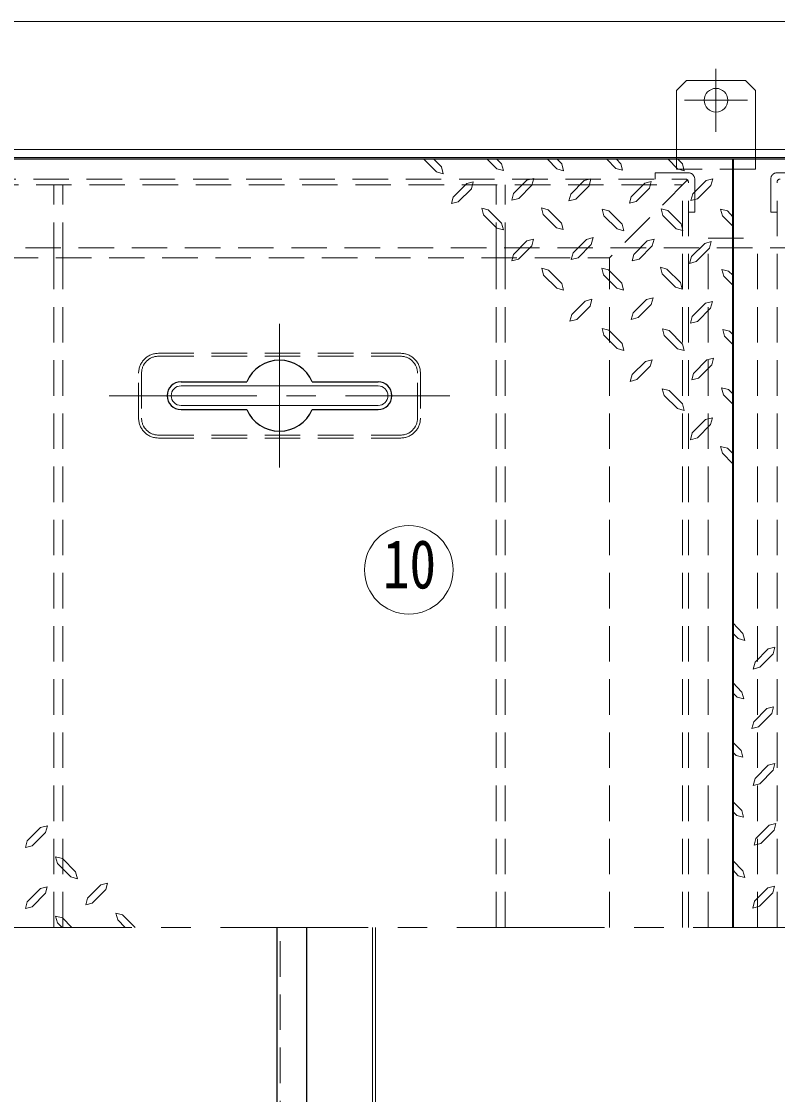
# Model space of a CAD drawing. Units: millimetres at full size, sheet at 1:15; details may follow other scales. Extents: x -3139 to 2936, y -2066 to 2149.
# Drawn here: x -1807 to -1424, y 1099 to 1644 of the extents above; entities that cross this region are included whole.
import ezdxf
from ezdxf.enums import TextEntityAlignment as Align

# ---------------------------------------------------------------- set-up
doc = ezdxf.new("R2010")
doc.units = ezdxf.units.MM
doc.header["$LTSCALE"] = 15
doc.linetypes.add('CHAIN1', pattern=[8, 5, -1, 1, -1])
doc.linetypes.add('DASHED1', pattern=[1.8, 1.2, -0.6])
doc.layers.add('0-6_補助線', color=4, linetype='Continuous', lineweight=9)
doc.styles.add('ＭＳ ゴシック', font='')
doc.styles.get('ＭＳ ゴシック').set_extended_font_data('MS Gothic')

msp = doc.modelspace()

# ---------------------------------------------------------------- linework, layer by layer
at = {"layer": '0-6_補助線'}
for p, q in [((-966.24, 1644.19), (-2386.24, 1644.19)), ((-1469.74, 1614.19), (-1474.74, 1609.19)), ((-1469.74, 1614.19), (-1439.74, 1614.19)), ((-1434.74, 1609.19), (-1439.74, 1614.19)), ((-1474.74, 1609.19), (-1474.74, 1579.19)), ((-1434.74, 1609.19), (-1434.74, 1579.19)), ((-1603.05, 1574.19), (-1596.57, 1567.86)), ((-1597.96, 1574.19), (-1594.1, 1570.33)), ((-1594.1, 1570.33), (-1593.14, 1566.9)), ((-1570.85, 1574.19), (-1566.02, 1569.36)), ((-1562.59, 1568.51), (-1566.02, 1569.36)), ((-1565.91, 1574.19), (-1563.56, 1571.83)), ((-1563.56, 1571.83), (-1562.59, 1568.51)), ((-1540.3, 1574.19), (-1535.47, 1569.36)), ((-1532.04, 1568.4), (-1535.47, 1569.36)), ((-1535.26, 1574.19), (-1532.9, 1571.83)), ((-1532.9, 1571.83), (-1532.04, 1568.4)), ((-1510.1, 1574.19), (-1505.57, 1569.47)), ((-1502.14, 1568.61), (-1505.57, 1569.47)), ((-1505.25, 1574.19), (-1503, 1571.94)), ((-1503, 1571.94), (-1502.14, 1568.61)), ((-1479.09, 1574.19), (-1474.27, 1569.36)), ((-1470.84, 1568.4), (-1474.27, 1569.36)), ((-1474.16, 1574.19), (-1471.8, 1571.83)), ((-1471.8, 1571.83), (-1470.84, 1568.4)), ((-1593.14, 1566.9), (-1596.57, 1567.86)), ((-1459.8, 1563.47), (-1456.37, 1564.33)), ((-1456.37, 1564.33), (-1457.33, 1560.9)), ((-1588.1, 1555), (-1581.24, 1561.86)), ((-1585.53, 1552.54), (-1578.78, 1559.29)), ((-1554.87, 1554.36), (-1548.23, 1561.11)), ((-1528.4, 1556.5), (-1521.65, 1563.36)), ((-1525.93, 1554.04), (-1519.18, 1560.79)), ((-1497.74, 1555.22), (-1490.88, 1562.08)), ((-1495.17, 1552.75), (-1488.42, 1559.5)), ((-1490.88, 1562.08), (-1487.56, 1562.93)), ((-1487.56, 1562.93), (-1488.42, 1559.5)), ((-1466.55, 1556.61), (-1459.8, 1563.47)), ((-1464.09, 1554.14), (-1457.33, 1560.9)), ((-1588.1, 1555), (-1588.96, 1551.68)), ((-1557.45, 1556.82), (-1558.3, 1553.5)), ((-1554.87, 1554.36), (-1558.3, 1553.5)), ((-1528.4, 1556.5), (-1529.36, 1553.18)), ((-1525.93, 1554.04), (-1529.36, 1553.18)), ((-1497.74, 1555.22), (-1498.6, 1551.89)), ((-1466.55, 1556.61), (-1467.52, 1553.29)), ((-1464.09, 1554.14), (-1467.52, 1553.29)), ((-1585.53, 1552.54), (-1588.96, 1551.68)), ((-1572.77, 1546), (-1573.63, 1549.43)), ((-1570.31, 1548.57), (-1573.63, 1549.43)), ((-1570.31, 1548.57), (-1563.56, 1541.71)), ((-1542.44, 1546.11), (-1543.3, 1549.54)), ((-1539.98, 1548.57), (-1543.3, 1549.54)), ((-1539.98, 1548.57), (-1533.12, 1541.82)), ((-1509.11, 1548.03), (-1512.54, 1548.89)), ((-1511.57, 1545.46), (-1512.54, 1548.89)), ((-1509.11, 1548.03), (-1502.35, 1541.28)), ((-1495.17, 1552.75), (-1498.6, 1551.89)), ((-1481.67, 1545.68), (-1482.63, 1549.11)), ((-1479.2, 1548.14), (-1482.63, 1549.11)), ((-1479.2, 1548.14), (-1472.45, 1541.39)), ((-1448.97, 1548.03), (-1452.4, 1548.89)), ((-1451.44, 1545.46), (-1452.4, 1548.89)), ((-1448.97, 1548.03), (-1446.24, 1544.91)), ((-1572.77, 1546), (-1566.02, 1539.25)), ((-1542.44, 1546.11), (-1535.69, 1539.35)), ((-1511.57, 1545.46), (-1504.92, 1538.82)), ((-1481.67, 1545.68), (-1474.91, 1538.92)), ((-1451.44, 1545.46), (-1446.24, 1540.26)), ((-1562.59, 1538.39), (-1566.02, 1539.25)), ((-1563.56, 1541.71), (-1562.59, 1538.39)), ((-1532.26, 1538.49), (-1535.69, 1539.35)), ((-1533.12, 1541.82), (-1532.26, 1538.49)), ((-1501.49, 1537.85), (-1504.92, 1538.82)), ((-1502.35, 1541.28), (-1501.49, 1537.85)), ((-1471.48, 1538.07), (-1474.91, 1538.92)), ((-1472.45, 1541.39), (-1471.48, 1538.07)), ((-1557.45, 1525.95), (-1550.69, 1532.81)), ((-1550.69, 1532.81), (-1547.37, 1533.67)), ((-1547.37, 1533.67), (-1548.23, 1530.24)), ((-1527.22, 1526.7), (-1520.47, 1533.46)), ((-1520.47, 1533.46), (-1517.14, 1534.42)), ((-1517.14, 1534.42), (-1518, 1530.99)), ((-1496.35, 1525.95), (-1489.6, 1532.81)), ((-1489.6, 1532.81), (-1486.17, 1533.67)), ((-1486.17, 1533.67), (-1487.13, 1530.24)), ((-1467.19, 1524.77), (-1460.44, 1531.53)), ((-1557.45, 1525.95), (-1558.41, 1522.63)), ((-1554.98, 1523.49), (-1548.23, 1530.24)), ((-1527.22, 1526.7), (-1528.18, 1523.27)), ((-1524.75, 1524.24), (-1518, 1530.99)), ((-1496.35, 1525.95), (-1497.21, 1522.63)), ((-1493.78, 1523.49), (-1487.13, 1530.24)), ((-1464.73, 1522.31), (-1457.98, 1529.06)), ((-1554.98, 1523.49), (-1558.41, 1522.63)), ((-1524.75, 1524.24), (-1528.18, 1523.27)), ((-1493.78, 1523.49), (-1497.21, 1522.63)), ((-1467.19, 1524.77), (-1468.16, 1521.34)), ((-1464.73, 1522.31), (-1468.16, 1521.34)), ((-1539.76, 1517.91), (-1543.08, 1518.88)), ((-1542.23, 1515.45), (-1543.08, 1518.88)), ((-1542.23, 1515.45), (-1535.47, 1508.7)), ((-1539.76, 1517.91), (-1532.9, 1511.16)), ((-1509.32, 1518.02), (-1512.75, 1518.99)), ((-1511.78, 1515.56), (-1512.75, 1518.99)), ((-1511.78, 1515.56), (-1505.03, 1508.8)), ((-1509.32, 1518.02), (-1502.57, 1511.27)), ((-1479.63, 1518.45), (-1482.95, 1519.42)), ((-1482.09, 1515.99), (-1482.95, 1519.42)), ((-1482.09, 1515.99), (-1475.34, 1509.23)), ((-1479.63, 1518.45), (-1472.77, 1511.7)), ((-1448.33, 1517.38), (-1451.76, 1518.24)), ((-1450.8, 1514.81), (-1451.76, 1518.24)), ((-1450.8, 1514.81), (-1446.24, 1510.25)), ((-1448.33, 1517.38), (-1446.24, 1515.29)), ((-1532.9, 1511.16), (-1532.04, 1507.84)), ((-1502.57, 1511.27), (-1501.6, 1507.84)), ((-1471.91, 1508.27), (-1475.34, 1509.23)), ((-1472.77, 1511.7), (-1471.91, 1508.27)), ((-1532.04, 1507.84), (-1535.47, 1508.7)), ((-1501.6, 1507.84), (-1505.03, 1508.8)), ((-1525.4, 1492.94), (-1518.64, 1499.69)), ((-1496.78, 1496.26), (-1490.03, 1503.02)), ((-1494.31, 1493.8), (-1487.56, 1500.55)), ((-1466.77, 1494.33), (-1460.01, 1501.19)), ((-1464.19, 1491.87), (-1457.55, 1498.62)), ((-1460.01, 1501.19), (-1456.58, 1502.05)), ((-1456.58, 1502.05), (-1457.55, 1498.62)), ((-1527.86, 1495.41), (-1528.83, 1491.98)), ((-1525.4, 1492.94), (-1528.83, 1491.98)), ((-1496.78, 1496.26), (-1497.74, 1492.83)), ((-1494.31, 1493.8), (-1497.74, 1492.83)), ((-1466.77, 1494.33), (-1467.62, 1491.01)), ((-1511.57, 1484.9), (-1512.54, 1488.33)), ((-1509.11, 1487.37), (-1512.54, 1488.33)), ((-1478.56, 1487.26), (-1481.88, 1488.12)), ((-1481.02, 1484.69), (-1481.88, 1488.12)), ((-1464.19, 1491.87), (-1467.62, 1491.01)), ((-1450.47, 1484.37), (-1451.33, 1487.8)), ((-1447.9, 1486.94), (-1451.33, 1487.8)), ((-1511.57, 1484.9), (-1504.92, 1478.15)), ((-1509.11, 1487.37), (-1502.35, 1480.61)), ((-1481.02, 1484.69), (-1474.27, 1477.93)), ((-1478.56, 1487.26), (-1471.7, 1480.4)), ((-1450.47, 1484.37), (-1446.24, 1480.13)), ((-1447.9, 1486.94), (-1446.24, 1485.28)), ((-1501.49, 1477.18), (-1504.92, 1478.15)), ((-1502.35, 1480.61), (-1501.49, 1477.18)), ((-1470.84, 1477.08), (-1474.27, 1477.93)), ((-1471.7, 1480.4), (-1470.84, 1477.08)), ((-1497.31, 1464.86), (-1490.56, 1471.61)), ((-1466.12, 1465.5), (-1459.37, 1472.36)), ((-1459.37, 1472.36), (-1455.94, 1473.22)), ((-1455.94, 1473.22), (-1456.9, 1469.79)), ((-1494.85, 1462.39), (-1488.1, 1469.14)), ((-1463.55, 1463.03), (-1456.9, 1469.79)), ((-1497.31, 1464.86), (-1498.28, 1461.43)), ((-1494.85, 1462.39), (-1498.28, 1461.43)), ((-1466.12, 1465.5), (-1466.98, 1462.18)), ((-1463.55, 1463.03), (-1466.98, 1462.18)), ((-1478.56, 1456.82), (-1481.99, 1457.68)), ((-1481.02, 1454.25), (-1481.99, 1457.68)), ((-1478.56, 1456.82), (-1471.8, 1450.07)), ((-1450.9, 1454.67), (-1451.87, 1458.1)), ((-1448.44, 1457.25), (-1451.87, 1458.1)), ((-1448.44, 1457.25), (-1446.24, 1455.05)), ((-1481.02, 1454.25), (-1474.27, 1447.6)), ((-1471.8, 1450.07), (-1470.84, 1446.64)), ((-1450.9, 1454.67), (-1446.24, 1449.83)), ((-1470.84, 1446.64), (-1474.27, 1447.6)), ((-1466.77, 1435.27), (-1460.01, 1442.03)), ((-1464.19, 1432.81), (-1457.55, 1439.56)), ((-1460.01, 1442.03), (-1456.58, 1442.99)), ((-1456.58, 1442.99), (-1457.55, 1439.56)), ((-1466.77, 1435.27), (-1467.62, 1431.84)), ((-1464.19, 1432.81), (-1467.62, 1431.84)), ((-1451.44, 1424.98), (-1452.4, 1428.41)), ((-1448.97, 1427.56), (-1452.4, 1428.41)), ((-1448.97, 1427.56), (-1446.24, 1424.82)), ((-1451.44, 1424.98), (-1446.24, 1419.58)), ((-1441.04, 1333.39), (-1446.24, 1338.8)), ((-1443.51, 1330.82), (-1446.24, 1333.55)), ((-1443.51, 1330.82), (-1440.08, 1329.96)), ((-1441.04, 1333.39), (-1440.08, 1329.96)), ((-1428.29, 1325.57), (-1434.93, 1318.82)), ((-1428.29, 1325.57), (-1424.86, 1326.53)), ((-1425.71, 1323.1), (-1424.86, 1326.53)), ((-1435.9, 1315.39), (-1434.93, 1318.82)), ((-1425.71, 1323.1), (-1432.47, 1316.35)), ((-1432.47, 1316.35), (-1435.9, 1315.39)), ((-1441.58, 1303.7), (-1446.24, 1308.55)), ((-1444.04, 1301.13), (-1446.24, 1303.33)), ((-1441.58, 1303.7), (-1440.61, 1300.27)), ((-1444.04, 1301.13), (-1440.61, 1300.27)), ((-1428.93, 1295.34), (-1435.57, 1288.59)), ((-1426.36, 1292.88), (-1433.11, 1286.02)), ((-1428.93, 1295.34), (-1425.5, 1296.2)), ((-1426.36, 1292.88), (-1425.5, 1296.2)), ((-1436.54, 1285.16), (-1435.57, 1288.59)), ((-1433.11, 1286.02), (-1436.54, 1285.16)), ((-1442.01, 1274.01), (-1446.24, 1278.25)), ((-1444.58, 1271.44), (-1446.24, 1273.1)), ((-1444.58, 1271.44), (-1441.15, 1270.58)), ((-1442.01, 1274.01), (-1441.15, 1270.58)), ((-1428.29, 1266.51), (-1434.93, 1259.76)), ((-1425.71, 1264.04), (-1432.47, 1257.18)), ((-1428.29, 1266.51), (-1424.86, 1267.37)), ((-1425.71, 1264.04), (-1424.86, 1267.37)), ((-1435.9, 1256.33), (-1434.93, 1259.76)), ((-1432.47, 1257.18), (-1435.9, 1256.33)), ((-1441.68, 1243.57), (-1446.24, 1248.13)), ((-1444.15, 1241), (-1446.24, 1243.09)), ((-1441.68, 1243.57), (-1440.72, 1240.14)), ((-1444.15, 1241), (-1440.72, 1240.14)), ((-1427.75, 1236.07), (-1424.32, 1237.03)), ((-1425.28, 1233.6), (-1424.32, 1237.03)), ((-1797.5, 1234.89), (-1804.25, 1228.14)), ((-1795.03, 1232.42), (-1801.79, 1225.56)), ((-1797.5, 1234.89), (-1794.07, 1235.75)), ((-1795.03, 1232.42), (-1794.07, 1235.75)), ((-1427.75, 1236.07), (-1434.5, 1229.31)), ((-1425.28, 1233.6), (-1432.04, 1226.85)), ((-1805.11, 1224.71), (-1804.25, 1228.14)), ((-1801.79, 1225.56), (-1805.11, 1224.71)), ((-1789.89, 1219.99), (-1786.46, 1219.13)), ((-1788.92, 1216.67), (-1789.89, 1219.99)), ((-1782.17, 1209.81), (-1788.92, 1216.67)), ((-1779.7, 1212.38), (-1786.46, 1219.13)), ((-1441.04, 1212.91), (-1446.24, 1218.11)), ((-1782.17, 1209.81), (-1778.85, 1208.95)), ((-1779.7, 1212.38), (-1778.85, 1208.95)), ((-1443.51, 1210.34), (-1446.24, 1213.47)), ((-1443.51, 1210.34), (-1440.08, 1209.48)), ((-1441.04, 1212.91), (-1440.08, 1209.48)), ((-1797.61, 1204.02), (-1794.18, 1204.88)), ((-1795.03, 1201.55), (-1794.18, 1204.88)), ((-1766.95, 1205.84), (-1773.7, 1199.09)), ((-1766.95, 1205.84), (-1763.52, 1206.7)), ((-1764.38, 1203.37), (-1763.52, 1206.7)), ((-1428.39, 1204.23), (-1435.15, 1197.48)), ((-1428.39, 1204.23), (-1424.96, 1205.09)), ((-1425.93, 1201.77), (-1424.96, 1205.09)), ((-1797.61, 1204.02), (-1804.25, 1197.27)), ((-1764.38, 1203.37), (-1771.24, 1196.51)), ((-1425.93, 1201.77), (-1432.68, 1194.91)), ((-1436.11, 1194.05), (-1435.15, 1197.48)), ((-1432.68, 1194.91), (-1436.11, 1194.05)), ((-1789.89, 1189.87), (-1786.46, 1189.01)), ((-1788.92, 1186.55), (-1789.89, 1189.87)), ((-1781.63, 1184.19), (-1786.46, 1189.01)), ((-1759.34, 1191.48), (-1755.91, 1190.51)), ((-1758.37, 1188.05), (-1759.34, 1191.48)), ((-1754.52, 1184.19), (-1758.37, 1188.05)), ((-1749.43, 1184.19), (-1755.91, 1190.51)), ((-1786.56, 1184.19), (-1788.92, 1186.55)), ((-1628.99, 1184.19), (-1628.99, 944.94)), ((-1627.49, 1184.19), (-1627.49, 944.19))]:
    msp.add_line(p, q, dxfattribs=at)
at = {"layer": '0-6_補助線', "linetype": 'CHAIN1'}
for p, q in [((-1454.74, 1620.19), (-1454.74, 1588.19)), ((-1470.74, 1604.19), (-1438.74, 1604.19)), ((-1676.24, 1490.69), (-1676.24, 1417.69)), ((-1762.74, 1454.19), (-1589.74, 1454.19)), ((-2786.24, 1184.19), (-516.24, 1184.19))]:
    msp.add_line(p, q, dxfattribs=at)
at = {"layer": '0-6_補助線', "color": 7, "lineweight": 18}
for p, q in [((-981.24, 1579.19), (-2371.24, 1579.19)), ((-985.24, 1575.19), (-2367.24, 1575.19)), ((-1726.24, 1459.19), (-1626.24, 1459.19)), ((-1726.24, 1449.19), (-1626.24, 1449.19))]:
    msp.add_line(p, q, dxfattribs=at)
at = {"layer": '0-6_補助線', "linetype": 'DASHED1'}
for p, q in [((-1474.74, 1579.19), (-1474.74, 1569.19)), ((-1434.74, 1579.19), (-1434.74, 1569.19)), ((-1434.74, 1569.19), (-1474.74, 1569.19)), ((-1485.54, 1564.19), (-1485.54, 1567.39)), ((-1468.74, 1567.39), (-1485.54, 1567.39)), ((-1465.54, 1547.39), (-1465.54, 1564.19)), ((-1426.94, 1547.39), (-1426.94, 1564.19)), ((-1423.74, 1567.39), (-1406.94, 1567.39)), ((-1880.74, 1561.19), (-1471.74, 1561.19)), ((-1790.74, 1524.19), (-1790.74, 1561.19)), ((-1786.24, 1524.19), (-1786.24, 1561.19)), ((-1566.24, 1524.19), (-1566.24, 1561.19)), ((-1561.74, 1524.19), (-1561.74, 1561.19)), ((-1471.74, 1184.19), (-1471.74, 1561.19)), ((-1465.54, 1547.39), (-1468.74, 1547.39)), ((-1426.94, 1547.39), (-1423.74, 1547.39)), ((-1031.24, 1529.19), (-2321.24, 1529.19))]:
    msp.add_line(p, q, dxfattribs=at)
at = {"layer": '0-6_補助線', "color": 5, "lineweight": 25}
for p, q in [((-986.24, 1574.19), (-2366.24, 1574.19)), ((-1726.24, 1461.19), (-1692.82, 1461.19)), ((-1659.66, 1461.19), (-1626.24, 1461.19)), ((-1726.24, 1447.19), (-1692.82, 1447.19)), ((-1659.66, 1447.19), (-1626.24, 1447.19)), ((-1677.49, 889.19), (-1677.49, 1184.19)), ((-1662.49, 1184.19), (-1662.49, 894.19))]:
    msp.add_line(p, q, dxfattribs=at)
at = {"layer": '0-6_補助線', "color": 1, "lineweight": 40}
msp.add_line((-1446.24, 1574.19), (-1446.24, 1184.19), dxfattribs=at)
at = {"layer": '0-6_補助線', "color": 7, "linetype": 'DASHED1', "lineweight": 18}
for p, q in [((-1882.14, 1564.19), (-1470.34, 1564.19)), ((-1469.21, 1563.72), (-1508.74, 1524.19)), ((-1468.74, 1184.19), (-1468.74, 1562.59)), ((-1423.74, 1184.19), (-1423.74, 1562.59)), ((-1458.74, 1534.19), (-1433.74, 1534.19)), ((-1458.74, 1184.19), (-1458.74, 1534.19)), ((-1433.74, 1184.19), (-1433.74, 1534.19)), ((-1843.74, 1524.19), (-1508.74, 1524.19)), ((-1790.74, 1184.19), (-1790.74, 1524.19)), ((-1786.24, 1184.19), (-1786.24, 1524.19)), ((-1566.24, 1184.19), (-1566.24, 1524.19)), ((-1561.74, 1184.19), (-1561.74, 1524.19)), ((-1508.74, 1184.19), (-1508.74, 1524.19)), ((-1737.74, 1475.69), (-1614.74, 1475.69)), ((-1737.74, 1474.19), (-1614.74, 1474.19)), ((-1747.74, 1442.69), (-1747.74, 1465.69)), ((-1746.24, 1465.69), (-1746.24, 1442.69)), ((-1606.24, 1442.69), (-1606.24, 1465.69)), ((-1604.74, 1465.69), (-1604.74, 1442.69)), ((-1737.74, 1434.19), (-1614.74, 1434.19)), ((-1737.74, 1432.69), (-1614.74, 1432.69)), ((-1675.99, 889.19), (-1675.99, 1184.19))]:
    msp.add_line(p, q, dxfattribs=at)
at = {"layer": '0-6_補助線'}
for points in [[(-1557.45, 1556.82), (-1550.69, 1563.68), (-1547.26, 1564.54), (-1548.23, 1561.11)], [(-1521.65, 1563.36), (-1518.32, 1564.22), (-1519.18, 1560.79)], [(-1581.24, 1561.86), (-1577.92, 1562.72), (-1578.78, 1559.29)], [(-1460.44, 1531.53), (-1457.12, 1532.49), (-1457.98, 1529.06)], [(-1490.03, 1503.02), (-1486.6, 1503.87), (-1487.56, 1500.55)], [(-1527.86, 1495.41), (-1521.11, 1502.16), (-1517.79, 1503.12), (-1518.64, 1499.69)], [(-1490.56, 1471.61), (-1487.13, 1472.47), (-1488.1, 1469.14)], [(-1432.04, 1226.85), (-1435.36, 1225.88), (-1434.5, 1229.31)], [(-1795.03, 1201.55), (-1801.79, 1194.69), (-1805.22, 1193.84), (-1804.25, 1197.27)], [(-1771.24, 1196.51), (-1774.56, 1195.66), (-1773.7, 1199.09)]]:
    msp.add_lwpolyline(points, dxfattribs=at)
msp.add_circle((-1454.74, 1604.19), 6, dxfattribs=at)
at = {"layer": '0-6_補助線', "color": 7, "lineweight": 18}
msp.add_circle((-1610.61, 1365.76), 22.5, dxfattribs=at)
at = {"layer": '0-6_補助線', "color": 7, "linetype": 'DASHED1', "lineweight": 18}
for centre, radius, start, end in [((-1470.34, 1562.59), 1.6, 0, 90), ((-1422.14, 1562.59), 1.6, 90, 180), ((-1737.74, 1465.69), 10, 90, 180), ((-1737.74, 1465.69), 8.5, 90, 180), ((-1614.74, 1465.69), 10, 0, 90), ((-1614.74, 1465.69), 8.5, 0, 90), ((-1737.74, 1442.69), 10, 180, 270), ((-1737.74, 1442.69), 8.5, 180, 270), ((-1614.74, 1442.69), 8.5, 270, 0), ((-1614.74, 1442.69), 10, 270, 0)]:
    msp.add_arc(centre, radius, start, end, dxfattribs=at)
at = {"layer": '0-6_補助線', "linetype": 'DASHED1'}
for centre, start, end in [((-1468.74, 1564.19), 0, 90), ((-1423.74, 1564.19), 90, 180)]:
    msp.add_arc(centre, 3.2, start, end, dxfattribs=at)
at = {"layer": '0-6_補助線', "color": 5, "lineweight": 25}
for centre, radius, start, end in [((-1676.24, 1454.19), 18, 22.8854, 157.1146), ((-1726.24, 1454.19), 7, 90, 270), ((-1626.24, 1454.19), 7, 270, 90), ((-1676.24, 1454.19), 18, 202.8854, 337.1146)]:
    msp.add_arc(centre, radius, start, end, dxfattribs=at)
at = {"layer": '0-6_補助線', "color": 7, "lineweight": 18}
for centre, start, end in [((-1726.24, 1454.19), 90, 270), ((-1626.24, 1454.19), 270, 90)]:
    msp.add_arc(centre, 5, start, end, dxfattribs=at)

# ---------------------------------------------------------------- texts
at = {"layer": '0-6_補助線', "color": 7, "style": 'ＭＳ ゴシック', "width": 0.8}
msp.add_text('10', height=24.74, dxfattribs=at).set_placement((-1623.73, 1348.88), align=Align.BOTTOM_LEFT)

doc.saveas('drawing.dxf')
